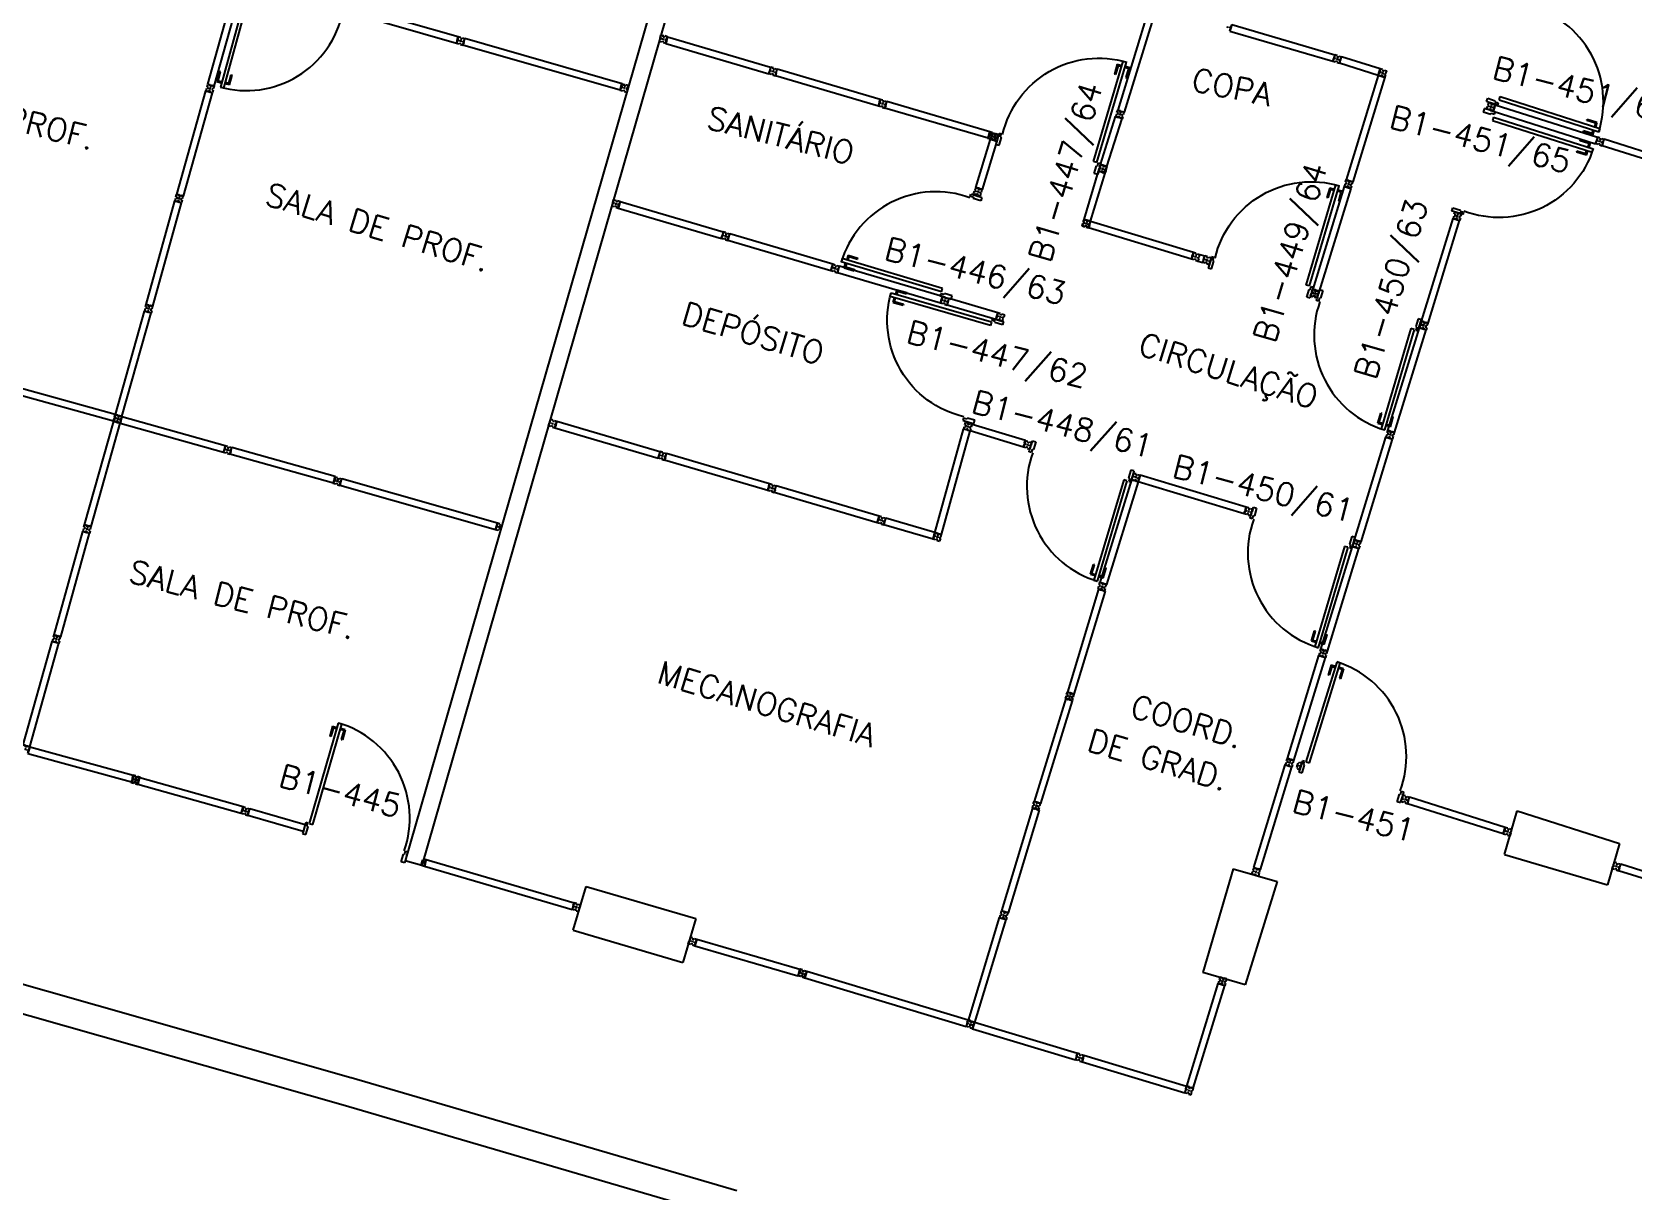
# Model space of a CAD drawing. Header units: millimetres. Extents: x 2958 to 3256, y 1036 to 1150.
# Drawn here: x 3224.28 to 3238.29, y 1107.25 to 1117.39 of the extents above; entities that cross this region are included whole.
import ezdxf

# ---------------------------------------------------------------- set-up
doc = ezdxf.new("R2010")
doc.units = ezdxf.units.MM
for name, color, linetype in [('BANC', 2, 'Continuous'), ('DIV', 2, 'Continuous'), ('TEXTO', 2, 'Continuous'), ('TEXTO-ENDEREÇO', 2, 'Continuous')]:
    doc.layers.add(name, color=color, linetype=linetype)
doc.styles.add('UNB-100', font='simplex.shx', dxfattribs={"height": 0.2})
doc.styles.add('UNB-100-1', font='simplex.shx', dxfattribs={"height": 0.2})

# ---------------------------------------------------------------- blocks, each defined once
blk = doc.blocks.new('PDV2D-SLC')
at = {"layer": 'DIV'}
for p, q in [((0.03, 0.05), (0.06, 0.05)), ((0.03, 0.035), (0.03, 0.05)), ((0.03, -0.035), (0.03, 0.035)), ((0.06, 0.05), (0.06, -0.02)), ((0.941, 0.05), (0.941, -0.02)), ((0.971, 0.05), (0.941, 0.05)), ((0.971, 0.035), (0.971, 0.05)), ((0.971, -0.035), (0.971, 0.035)), ((0.03, -0.05), (0.03, -0.035)), ((0.05, -0.05), (0.03, -0.05)), ((0.05, -0.02), (0.06, -0.02)), ((0.05, -0.02), (0.05, -0.05)), ((0.079, -0.05), (0.109, -0.05)), ((0.079, -0.05), (0.079, -0.965)), ((0.109, -0.05), (0.109, -0.965)), ((0.951, -0.02), (0.941, -0.02)), ((0.951, -0.02), (0.951, -0.05)), ((0.951, -0.05), (0.971, -0.05)), ((0.971, -0.05), (0.971, -0.035)), ((0.109, -0.965), (0.079, -0.965))]:
    blk.add_line(p, q, dxfattribs=at)
at = {"layer": 'DIV', "color": 1}
for p, q in [((0.036, -0.925), (0.036, -0.835)), ((0.046, -0.835), (0.036, -0.835)), ((0.046, -0.915), (0.046, -0.835)), ((0.141, -0.915), (0.141, -0.835)), ((0.141, -0.835), (0.151, -0.835)), ((0.151, -0.925), (0.151, -0.835)), ((0.036, -0.925), (0.076, -0.925)), ((0.046, -0.915), (0.076, -0.915)), ((0.141, -0.915), (0.111, -0.915)), ((0.151, -0.925), (0.111, -0.925))]:
    blk.add_line(p, q, dxfattribs=at)
blk.add_arc((0.076, -0.1), 0.865, 270, 3.3214, dxfattribs=at)
blk = doc.blocks.new('MTT-SLC')
for p, q in [((-0.008, 0.03), (-0.03, 0.03)), ((-0.03, 0.03), (-0.03, 0.006)), ((-0.0185, 0.006), (-0.03, 0.006)), ((-0.0185, -0.006), (-0.0185, 0.006)), ((-0.008, 0.03), (-0.008, 0.02)), ((-0.008, 0.02), (0.008, 0.02)), ((-0.0051, 0), (0.0051, 0)), ((0, -0.0051), (0, 0.0051)), ((0.008, 0.03), (0.03, 0.03)), ((0.008, 0.03), (0.008, 0.02)), ((0.0205, -0.006), (0.0205, 0.006)), ((0.0205, 0.006), (0.03, 0.006)), ((0.03, 0.006), (0.03, 0.03)), ((-0.03, -0.03), (-0.03, -0.006)), ((-0.0185, -0.006), (-0.03, -0.006)), ((-0.008, -0.03), (-0.03, -0.03)), ((-0.008, -0.02), (0.008, -0.02)), ((-0.008, -0.03), (-0.008, -0.02)), ((0.008, -0.03), (0.008, -0.02)), ((0.008, -0.03), (0.03, -0.03)), ((0.0205, -0.006), (0.03, -0.006)), ((0.03, -0.006), (0.03, -0.03))]:
    blk.add_line(p, q)
blk = doc.blocks.new('DIVMT-SLC')
for p, q in [((-0.03, 0.03), (-0.03, 0.006)), ((-0.008, 0.03), (-0.03, 0.03)), ((-0.0185, 0.006), (-0.03, 0.006)), ((-0.0185, -0.006), (-0.0185, 0.006)), ((-0.008, 0.03), (-0.008, 0.02)), ((-0.008, 0.02), (0.008, 0.02)), ((-0.0051, 0), (0.0051, 0)), ((0.0051, 0), (-0.0051, 0)), ((-0.0051, 0), (0.0051, 0)), ((0, -0.0051), (0, 0.0051)), ((0, 0.0051), (0, -0.0051)), ((0.008, 0.03), (0.008, 0.02)), ((0.008, 0.03), (0.03, 0.03)), ((0.0205, 0.006), (0.03, 0.006)), ((0.0205, -0.006), (0.0205, 0.006)), ((0.0205, 0.006), (0.0205, -0.006)), ((0.0205, 0.006), (0.03, 0.006)), ((0.97, 0.03), (0.03, 0.03)), ((0.03, 0.006), (0.03, 0.03)), ((0.03, -0.03), (0.03, 0.03)), ((0.03, -0.005), (0.03, 0.005)), ((0.97, -0.03), (0.97, 0.03)), ((0.97, 0.03), (0.97, 0.009)), ((0.97, 0.009), (0.97, 0.027)), ((0.9795, 0.006), (0.97, 0.006)), ((0.97, -0.005), (0.97, 0.005)), ((0.9795, 0.006), (0.9795, -0.006)), ((1.0051, 0), (0.9949, 0)), ((1, 0.0051), (1, -0.0051)), ((-0.0185, -0.006), (-0.03, -0.006)), ((-0.03, -0.03), (-0.03, -0.006)), ((-0.008, -0.03), (-0.03, -0.03)), ((-0.008, -0.03), (-0.008, -0.02)), ((-0.008, -0.02), (0.008, -0.02)), ((0.008, -0.03), (0.008, -0.02)), ((0.008, -0.03), (0.03, -0.03)), ((0.0205, -0.006), (0.03, -0.006)), ((0.0205, -0.006), (0.03, -0.006)), ((0.03, -0.006), (0.03, -0.03)), ((0.97, -0.03), (0.03, -0.03)), ((0.9795, -0.006), (0.97, -0.006)), ((0.97, -0.009), (0.97, -0.027))]:
    blk.add_line(p, q)
blk = doc.blocks.new('PDV2E-SLC')
at = {"layer": 'DIV', "color": 1}
for p, q in [((0.023, 0.925), (0.063, 0.925)), ((0.023, 0.925), (0.023, 0.835)), ((0.033, 0.915), (0.063, 0.915)), ((0.033, 0.915), (0.033, 0.835)), ((0.138, 0.925), (0.097, 0.925)), ((0.128, 0.915), (0.097, 0.915)), ((0.128, 0.915), (0.128, 0.835)), ((0.138, 0.925), (0.138, 0.835)), ((0.033, 0.835), (0.023, 0.835)), ((0.128, 0.835), (0.137, 0.835))]:
    blk.add_line(p, q, dxfattribs=at)
at = {"layer": 'DIV'}
for p, q in [((0.065, 0.05), (0.065, 0.965)), ((0.095, 0.965), (0.065, 0.965)), ((0.095, 0.05), (0.095, 0.965)), ((0.049, 0.05), (0.029, 0.05)), ((0.029, 0.05), (0.029, 0.035)), ((0.029, 0.035), (0.029, -0.035)), ((0.049, 0.02), (0.049, 0.05)), ((0.049, 0.02), (0.059, 0.02)), ((0.059, -0.05), (0.059, 0.02)), ((0.065, 0.05), (0.095, 0.05)), ((0.928, -0.05), (0.928, 0.02)), ((0.938, 0.02), (0.928, 0.02)), ((0.938, 0.05), (0.958, 0.05)), ((0.938, 0.02), (0.938, 0.05)), ((0.958, 0.05), (0.958, 0.035)), ((0.958, 0.035), (0.958, -0.035)), ((0.029, -0.035), (0.029, -0.05)), ((0.029, -0.05), (0.059, -0.05)), ((0.958, -0.05), (0.928, -0.05)), ((0.958, -0.035), (0.958, -0.05))]:
    blk.add_line(p, q, dxfattribs=at)
at = {"layer": 'DIV', "color": 1}
blk.add_arc((0.062, 0.1), 0.865, 356.6786, 90, dxfattribs=at)
blk = doc.blocks.new('DIV-SLC')
for p, q in [((-0.0051, 0), (0.0051, 0)), ((0, -0.0051), (0, 0.0051)), ((0.0205, 0.006), (0.03, 0.006)), ((0.0205, -0.006), (0.0205, 0.006)), ((0.03, 0.03), (0.97, 0.03)), ((0.03, 0.03), (0.03, -0.03)), ((0.03, 0.009), (0.03, 0.027)), ((0.03, 0.005), (0.03, -0.005)), ((0.97, 0.03), (0.97, -0.03)), ((0.9795, 0.006), (0.97, 0.006)), ((0.97, 0.005), (0.97, -0.005)), ((0.9795, -0.006), (0.9795, 0.006)), ((1.0051, 0), (0.9949, 0)), ((0.9949, 0), (1.0051, 0)), ((1, -0.0051), (1, 0.0051)), ((0.0205, -0.006), (0.03, -0.006)), ((0.03, -0.03), (0.03, -0.009)), ((0.03, -0.009), (0.03, -0.027)), ((0.03, -0.03), (0.97, -0.03)), ((0.9795, -0.006), (0.97, -0.006))]:
    blk.add_line(p, q)
blk = doc.blocks.new('MTINI-SLC')
for p, q in [((-0.03, 0.008), (-0.03, 0.03)), ((0.03, 0.03), (-0.03, 0.03)), ((-0.03, 0.008), (-0.02, 0.008)), ((-0.009, 0.03), (-0.027, 0.03)), ((-0.02, 0.008), (-0.02, 0)), ((-0.001, 0), (-0.02, 0)), ((-0.006, 0.02), (-0.006, 0.03)), ((-0.006, 0.023), (-0.006, 0.027)), ((-0.006, 0.02), (0.006, 0.02)), ((0.005, 0.03), (-0.005, 0.03)), ((0.005, 0), (-0.005, 0)), ((0.004, 0.02), (-0.004, 0.02)), ((0.02, 0), (-0.001, 0)), ((0, -0.005), (0, 0.005)), ((0.006, 0.02), (0.006, 0.03)), ((0.006, 0.023), (0.006, 0.027)), ((0.009, 0.03), (0.027, 0.03)), ((0.03, 0.008), (0.02, 0.008)), ((0.02, 0), (0.02, 0.008)), ((0.03, 0.008), (0.03, 0.03))]:
    blk.add_line(p, q)
blk = doc.blocks.new('MDIVMT-SLC')
for p, q in [((-0.03, 0.03), (-0.03, 0.006)), ((-0.008, 0.03), (-0.03, 0.03)), ((-0.0185, 0.006), (-0.03, 0.006)), ((-0.0185, -0.006), (-0.0185, 0.006)), ((-0.008, 0.03), (-0.008, 0.02)), ((-0.008, 0.02), (0.008, 0.02)), ((-0.0051, 0), (0.0051, 0)), ((-0.0051, 0), (0.0051, 0)), ((0, -0.0051), (0, 0.0051)), ((0, -0.0051), (0, 0.0051)), ((0.008, 0.03), (0.008, 0.02)), ((0.008, 0.03), (0.03, 0.03)), ((0.0205, 0.006), (0.03, 0.006)), ((0.0205, -0.006), (0.0205, 0.006)), ((0.0205, 0.006), (0.03, 0.006)), ((0.0205, -0.006), (0.0205, 0.006)), ((0.03, 0.03), (0.03, -0.03)), ((0.03, 0.03), (0.47, 0.03)), ((0.03, 0.006), (0.03, 0.03)), ((0.03, 0.009), (0.03, 0.027)), ((0.03, 0.005), (0.03, -0.005)), ((0.47, 0.03), (0.47, -0.03)), ((0.4795, 0.006), (0.47, 0.006)), ((0.47, 0.005), (0.47, -0.005)), ((0.4795, -0.006), (0.4795, 0.006)), ((0.4949, 0), (0.5051, 0)), ((0.5051, 0), (0.4949, 0)), ((0.5, -0.0051), (0.5, 0.0051)), ((-0.0185, -0.006), (-0.03, -0.006)), ((-0.03, -0.03), (-0.03, -0.006)), ((-0.008, -0.03), (-0.03, -0.03)), ((-0.008, -0.03), (-0.008, -0.02)), ((-0.008, -0.02), (0.008, -0.02)), ((0.008, -0.03), (0.008, -0.02)), ((0.008, -0.03), (0.03, -0.03)), ((0.0205, -0.006), (0.03, -0.006)), ((0.0205, -0.006), (0.03, -0.006)), ((0.03, -0.006), (0.03, -0.03)), ((0.03, -0.03), (0.03, -0.009)), ((0.03, -0.009), (0.03, -0.027)), ((0.03, -0.03), (0.47, -0.03)), ((0.4795, -0.006), (0.47, -0.006))]:
    blk.add_line(p, q)

msp = doc.modelspace()

# ---------------------------------------------------------------- linework, layer by layer
at = {"layer": 'BANC'}
for p, q in [((3227.069, 1108.244), (3223.684, 1109.205)), ((3227.001, 1108.004), (3223.616, 1108.965)), ((3230.447, 1107.254), (3227.071, 1108.243)), ((3230.377, 1107.014), (3227.001, 1108.004))]:
    msp.add_line(p, q, dxfattribs=at)
at = {"layer": 'DIV'}
for p, q in [((3231.156, 1122.663), (3227.545, 1110.142)), ((3231.3, 1122.622), (3227.689, 1110.101)), ((3228.009, 1117.349), (3228.002, 1117.326)), ((3228.013, 1117.323), (3228.002, 1117.326)), ((3228.03, 1117.343), (3228.009, 1117.349)), ((3228.01, 1117.311), (3228.013, 1117.323)), ((3228.03, 1117.343), (3228.027, 1117.334)), ((3228.027, 1117.334), (3228.043, 1117.329)), ((3228.031, 1117.317), (3228.028, 1117.307)), ((3228.028, 1117.307), (3228.031, 1117.317)), ((3228.045, 1117.339), (3228.043, 1117.329)), ((3228.045, 1117.339), (3228.067, 1117.333)), ((3228.05, 1117.275), (3228.067, 1117.333)), ((3228.06, 1117.31), (3228.067, 1117.333)), ((3229.442, 1116.939), (3228.067, 1117.333)), ((3227.993, 1117.292), (3227.999, 1117.315)), ((3228.014, 1117.286), (3227.993, 1117.292)), ((3228.01, 1117.311), (3227.999, 1117.315)), ((3228.014, 1117.286), (3228.016, 1117.295)), ((3228.016, 1117.295), (3228.032, 1117.291)), ((3228.025, 1117.314), (3228.035, 1117.311)), ((3228.035, 1117.311), (3228.025, 1117.314)), ((3228.025, 1117.314), (3228.035, 1117.311)), ((3228.029, 1117.281), (3228.032, 1117.291)), ((3228.029, 1117.281), (3228.05, 1117.275)), ((3228.051, 1117.312), (3228.048, 1117.301)), ((3228.048, 1117.301), (3228.051, 1117.312)), ((3228.048, 1117.301), (3228.057, 1117.298)), ((3228.048, 1117.301), (3228.057, 1117.298)), ((3228.057, 1117.298), (3228.05, 1117.275)), ((3229.426, 1116.881), (3228.05, 1117.275)), ((3228.051, 1117.312), (3228.06, 1117.31)), ((3228.051, 1117.312), (3228.06, 1117.31)), ((3228.057, 1117.299), (3228.06, 1117.309)), ((3235.681, 1117.192), (3235.674, 1117.169)), ((3235.702, 1117.186), (3235.681, 1117.192)), ((3235.702, 1117.186), (3235.699, 1117.176)), ((3235.699, 1117.176), (3235.715, 1117.172)), ((3235.717, 1117.181), (3235.715, 1117.172)), ((3235.717, 1117.181), (3235.738, 1117.175)), ((3235.722, 1117.118), (3235.738, 1117.175)), ((3235.732, 1117.152), (3235.738, 1117.175)), ((3236.078, 1117.069), (3235.738, 1117.175)), ((3235.664, 1117.134), (3235.671, 1117.158)), ((3235.685, 1117.128), (3235.664, 1117.134)), ((3235.682, 1117.154), (3235.671, 1117.158)), ((3235.685, 1117.166), (3235.674, 1117.169)), ((3235.682, 1117.154), (3235.685, 1117.166)), ((3235.685, 1117.128), (3235.688, 1117.138)), ((3235.688, 1117.138), (3235.703, 1117.133)), ((3235.696, 1117.156), (3235.706, 1117.154)), ((3235.706, 1117.154), (3235.696, 1117.156)), ((3235.696, 1117.156), (3235.706, 1117.154)), ((3235.703, 1117.16), (3235.7, 1117.15)), ((3235.7, 1117.15), (3235.703, 1117.16)), ((3235.701, 1117.124), (3235.703, 1117.133)), ((3235.701, 1117.124), (3235.722, 1117.118)), ((3235.723, 1117.155), (3235.719, 1117.143)), ((3235.719, 1117.143), (3235.723, 1117.155)), ((3235.719, 1117.143), (3235.728, 1117.141)), ((3235.719, 1117.143), (3235.728, 1117.141)), ((3235.728, 1117.141), (3235.722, 1117.118)), ((3236.061, 1117.012), (3235.722, 1117.118)), ((3235.723, 1117.155), (3235.732, 1117.152)), ((3235.723, 1117.155), (3235.732, 1117.152)), ((3235.729, 1117.142), (3235.732, 1117.151)), ((3236.061, 1117.012), (3236.078, 1117.069)), ((3236.068, 1117.036), (3236.071, 1117.045)), ((3236.077, 1117.032), (3236.068, 1117.035)), ((3236.08, 1117.044), (3236.071, 1117.046)), ((3236.078, 1117.069), (3236.072, 1117.049)), ((3236.072, 1117.049), (3236.077, 1117.067)), ((3236.08, 1117.044), (3236.077, 1117.032)), ((3236.1, 1117.037), (3236.097, 1117.027)), ((3236.1, 1117.037), (3236.097, 1117.027)), ((3229.426, 1116.881), (3229.442, 1116.939)), ((3229.431, 1116.901), (3229.426, 1116.884)), ((3229.432, 1116.905), (3229.435, 1116.915)), ((3229.441, 1116.901), (3229.432, 1116.904)), ((3229.445, 1116.913), (3229.435, 1116.916)), ((3229.442, 1116.939), (3229.436, 1116.918)), ((3229.436, 1116.918), (3229.441, 1116.936)), ((3229.445, 1116.913), (3229.441, 1116.901)), ((3229.468, 1116.9), (3229.458, 1116.903)), ((3229.464, 1116.907), (3229.461, 1116.897)), ((3236.061, 1117.012), (3235.781, 1116.099)), ((3236.118, 1116.995), (3235.838, 1116.081)), ((3236.061, 1117.012), (3236.118, 1116.995)), ((3236.067, 1117.032), (3236.062, 1117.015)), ((3236.081, 1117.006), (3236.064, 1117.011)), ((3236.087, 1117.014), (3236.084, 1117.005)), ((3236.085, 1117.005), (3236.094, 1117.002)), ((3236.098, 1117.011), (3236.087, 1117.014)), ((3236.103, 1117.031), (3236.093, 1117.034)), ((3236.103, 1117.031), (3236.093, 1117.034)), ((3236.098, 1117.011), (3236.095, 1117.002)), ((3236.118, 1116.995), (3236.098, 1117.001)), ((3236.098, 1117.001), (3236.115, 1116.996)), ((3232.645, 1116.46), (3232.652, 1116.483)), ((3232.663, 1116.48), (3232.652, 1116.483)), ((3232.662, 1116.518), (3232.655, 1116.495)), ((3232.666, 1116.492), (3232.655, 1116.495)), ((3232.683, 1116.512), (3232.662, 1116.518)), ((3232.663, 1116.48), (3232.666, 1116.492)), ((3232.677, 1116.482), (3232.687, 1116.479)), ((3232.687, 1116.479), (3232.677, 1116.482)), ((3232.677, 1116.482), (3232.687, 1116.479)), ((3232.683, 1116.512), (3232.68, 1116.502)), ((3232.68, 1116.502), (3232.695, 1116.498)), ((3232.683, 1116.486), (3232.681, 1116.476)), ((3232.681, 1116.476), (3232.683, 1116.486)), ((3232.698, 1116.507), (3232.695, 1116.498)), ((3232.698, 1116.507), (3232.719, 1116.501)), ((3232.703, 1116.481), (3232.7, 1116.469)), ((3232.7, 1116.469), (3232.703, 1116.481)), ((3232.702, 1116.443), (3232.719, 1116.501)), ((3232.703, 1116.481), (3232.712, 1116.478)), ((3232.703, 1116.481), (3232.712, 1116.478)), ((3232.709, 1116.467), (3232.712, 1116.477)), ((3232.712, 1116.478), (3232.719, 1116.501)), ((3232.666, 1116.454), (3232.645, 1116.46)), ((3232.666, 1116.454), (3232.669, 1116.464)), ((3232.669, 1116.464), (3232.684, 1116.459)), ((3232.681, 1116.45), (3232.684, 1116.459)), ((3232.681, 1116.45), (3232.702, 1116.443)), ((3232.7, 1116.469), (3232.709, 1116.466)), ((3232.7, 1116.469), (3232.709, 1116.466)), ((3232.709, 1116.466), (3232.702, 1116.443)), ((3233.644, 1116.195), (3233.654, 1116.192)), ((3233.648, 1116.189), (3233.651, 1116.199)), ((3233.686, 1116.214), (3233.669, 1116.157)), ((3233.68, 1116.194), (3233.685, 1116.211)), ((3233.667, 1116.182), (3233.67, 1116.194)), ((3233.667, 1116.182), (3233.676, 1116.18)), ((3233.669, 1116.157), (3233.675, 1116.177)), ((3233.67, 1116.194), (3233.68, 1116.191)), ((3233.675, 1116.177), (3233.67, 1116.16)), ((3233.679, 1116.19), (3233.676, 1116.181)), ((3235.77, 1116.062), (3235.763, 1116.041)), ((3235.77, 1116.062), (3235.779, 1116.059)), ((3235.775, 1116.078), (3235.781, 1116.099)), ((3235.775, 1116.078), (3235.784, 1116.075)), ((3235.779, 1116.059), (3235.784, 1116.075)), ((3235.781, 1116.099), (3235.838, 1116.081)), ((3235.804, 1116.092), (3235.781, 1116.099)), ((3235.806, 1116.06), (3235.796, 1116.063)), ((3235.796, 1116.063), (3235.806, 1116.06)), ((3235.799, 1116.056), (3235.802, 1116.066)), ((3235.802, 1116.066), (3235.799, 1116.056)), ((3235.799, 1116.056), (3235.802, 1116.066)), ((3235.801, 1116.082), (3235.804, 1116.092)), ((3235.801, 1116.082), (3235.804, 1116.092)), ((3235.813, 1116.079), (3235.801, 1116.082)), ((3235.801, 1116.082), (3235.813, 1116.079)), ((3235.805, 1116.091), (3235.815, 1116.088)), ((3235.813, 1116.079), (3235.815, 1116.088)), ((3235.813, 1116.079), (3235.815, 1116.088)), ((3235.815, 1116.088), (3235.838, 1116.081)), ((3235.818, 1116.048), (3235.822, 1116.063)), ((3235.832, 1116.06), (3235.822, 1116.063)), ((3235.832, 1116.06), (3235.838, 1116.081)), ((3235.763, 1116.041), (3235.786, 1116.034)), ((3235.79, 1116.045), (3235.786, 1116.034)), ((3235.79, 1116.045), (3235.801, 1116.042)), ((3235.801, 1116.042), (3235.798, 1116.031)), ((3235.821, 1116.024), (3235.798, 1116.031)), ((3235.827, 1116.045), (3235.818, 1116.048)), ((3235.827, 1116.045), (3235.821, 1116.024)), ((3234.483, 1115.388), (3234.525, 1115.375)), ((3234.5, 1115.445), (3234.542, 1115.432)), ((3234.525, 1115.375), (3234.542, 1115.432)), ((3234.532, 1115.398), (3234.525, 1115.375)), ((3234.546, 1115.369), (3234.525, 1115.375)), ((3234.532, 1115.399), (3234.535, 1115.408)), ((3234.541, 1115.395), (3234.532, 1115.398)), ((3234.541, 1115.395), (3234.532, 1115.398)), ((3234.535, 1115.409), (3234.542, 1115.432)), ((3234.545, 1115.407), (3234.535, 1115.409)), ((3234.545, 1115.407), (3234.535, 1115.409)), ((3234.545, 1115.407), (3234.541, 1115.395)), ((3234.541, 1115.395), (3234.545, 1115.407)), ((3234.563, 1115.426), (3234.542, 1115.432)), ((3234.546, 1115.369), (3234.549, 1115.378)), ((3234.564, 1115.374), (3234.549, 1115.378)), ((3234.567, 1115.394), (3234.558, 1115.396)), ((3234.558, 1115.396), (3234.567, 1115.394)), ((3234.567, 1115.394), (3234.558, 1115.396)), ((3234.563, 1115.426), (3234.561, 1115.416)), ((3234.576, 1115.412), (3234.561, 1115.416)), ((3234.564, 1115.4), (3234.561, 1115.39)), ((3234.561, 1115.39), (3234.564, 1115.4)), ((3234.561, 1115.364), (3234.564, 1115.374)), ((3234.561, 1115.364), (3234.582, 1115.358)), ((3234.579, 1115.421), (3234.576, 1115.412)), ((3234.578, 1115.384), (3234.582, 1115.395)), ((3234.578, 1115.384), (3234.589, 1115.381)), ((3234.579, 1115.421), (3234.6, 1115.415)), ((3234.582, 1115.395), (3234.593, 1115.392)), ((3234.582, 1115.358), (3234.589, 1115.381)), ((3234.6, 1115.415), (3234.593, 1115.392)), ((3232.246, 1115.077), (3232.239, 1115.054)), ((3232.267, 1115.071), (3232.246, 1115.077)), ((3235.486, 1115.14), (3235.469, 1115.082)), ((3235.469, 1115.082), (3235.475, 1115.102)), ((3235.475, 1115.102), (3235.47, 1115.085)), ((3235.479, 1115.116), (3235.476, 1115.106)), ((3235.485, 1115.102), (3235.476, 1115.105)), ((3235.48, 1115.12), (3235.486, 1115.137)), ((3235.489, 1115.114), (3235.48, 1115.117)), ((3235.485, 1115.102), (3235.489, 1115.114)), ((3235.511, 1115.101), (3235.502, 1115.104)), ((3235.505, 1115.097), (3235.508, 1115.107)), ((3232.229, 1115.019), (3232.236, 1115.042)), ((3232.25, 1115.013), (3232.229, 1115.019)), ((3232.247, 1115.039), (3232.236, 1115.042)), ((3232.25, 1115.051), (3232.239, 1115.054)), ((3232.247, 1115.039), (3232.25, 1115.051)), ((3232.25, 1115.013), (3232.253, 1115.023)), ((3232.253, 1115.023), (3232.268, 1115.018)), ((3232.261, 1115.041), (3232.271, 1115.038)), ((3232.271, 1115.038), (3232.261, 1115.041)), ((3232.261, 1115.041), (3232.271, 1115.038)), ((3232.267, 1115.071), (3232.264, 1115.061)), ((3232.264, 1115.061), (3232.28, 1115.056)), ((3232.268, 1115.044), (3232.265, 1115.035)), ((3232.265, 1115.035), (3232.268, 1115.044)), ((3232.266, 1115.009), (3232.268, 1115.018)), ((3232.266, 1115.009), (3232.287, 1115.002)), ((3232.282, 1115.066), (3232.28, 1115.056)), ((3232.282, 1115.066), (3232.304, 1115.06)), ((3232.288, 1115.04), (3232.284, 1115.028)), ((3232.284, 1115.028), (3232.288, 1115.04)), ((3232.284, 1115.028), (3232.293, 1115.025)), ((3232.284, 1115.028), (3232.293, 1115.025)), ((3232.287, 1115.002), (3232.304, 1115.06)), ((3232.293, 1115.025), (3232.287, 1115.002)), ((3232.714, 1114.877), (3232.287, 1115.002)), ((3232.288, 1115.04), (3232.297, 1115.037)), ((3232.288, 1115.04), (3232.297, 1115.037)), ((3232.294, 1115.026), (3232.297, 1115.036)), ((3232.297, 1115.037), (3232.304, 1115.06)), ((3232.731, 1114.935), (3232.304, 1115.06)), ((3232.714, 1114.877), (3232.731, 1114.935)), ((3232.731, 1114.935), (3232.725, 1114.915)), ((3232.72, 1114.898), (3232.715, 1114.88)), ((3232.73, 1114.898), (3232.721, 1114.9)), ((3232.722, 1114.901), (3232.724, 1114.911)), ((3232.725, 1114.915), (3232.731, 1114.932)), ((3232.734, 1114.909), (3232.725, 1114.912)), ((3232.734, 1114.909), (3232.73, 1114.898)), ((3232.757, 1114.896), (3232.747, 1114.899)), ((3232.753, 1114.903), (3232.75, 1114.893)), ((3232.972, 1113.817), (3232.506, 1113.959)), ((3232.955, 1113.759), (3232.49, 1113.902)), ((3232.972, 1113.817), (3232.955, 1113.759)), ((3232.966, 1113.797), (3232.971, 1113.814)), ((3232.961, 1113.78), (3232.955, 1113.762)), ((3232.955, 1113.759), (3232.961, 1113.78)), ((3232.971, 1113.78), (3232.961, 1113.782)), ((3232.965, 1113.793), (3232.962, 1113.783)), ((3232.974, 1113.791), (3232.965, 1113.794)), ((3232.971, 1113.78), (3232.974, 1113.791)), ((3232.997, 1113.778), (3232.987, 1113.781)), ((3232.99, 1113.775), (3232.993, 1113.784)), ((3233.919, 1113.532), (3233.912, 1113.509)), ((3233.94, 1113.526), (3233.919, 1113.532)), ((3226.915, 1113.441), (3226.921, 1113.464)), ((3226.936, 1113.435), (3226.915, 1113.441)), ((3226.932, 1113.461), (3226.921, 1113.464)), ((3226.931, 1113.498), (3226.925, 1113.475)), ((3226.936, 1113.472), (3226.925, 1113.475)), ((3226.952, 1113.492), (3226.931, 1113.498)), ((3226.932, 1113.461), (3226.936, 1113.472)), ((3226.936, 1113.435), (3226.939, 1113.444)), ((3226.939, 1113.444), (3226.954, 1113.44)), ((3226.947, 1113.463), (3226.957, 1113.46)), ((3226.957, 1113.46), (3226.947, 1113.463)), ((3226.947, 1113.463), (3226.957, 1113.46)), ((3226.952, 1113.492), (3226.95, 1113.483)), ((3226.95, 1113.483), (3226.965, 1113.478)), ((3226.953, 1113.466), (3226.95, 1113.456)), ((3226.95, 1113.456), (3226.953, 1113.466)), ((3226.951, 1113.43), (3226.954, 1113.44)), ((3226.951, 1113.43), (3226.973, 1113.424)), ((3226.968, 1113.488), (3226.965, 1113.478)), ((3226.968, 1113.488), (3226.989, 1113.482)), ((3226.973, 1113.462), (3226.97, 1113.45)), ((3226.97, 1113.45), (3226.973, 1113.462)), ((3226.97, 1113.45), (3226.979, 1113.447)), ((3226.97, 1113.45), (3226.979, 1113.447)), ((3226.973, 1113.424), (3226.989, 1113.482)), ((3226.973, 1113.462), (3226.982, 1113.459)), ((3226.973, 1113.462), (3226.982, 1113.459)), ((3226.979, 1113.447), (3226.973, 1113.424)), ((3228.336, 1113.037), (3226.973, 1113.424)), ((3226.979, 1113.448), (3226.982, 1113.458)), ((3226.982, 1113.459), (3226.989, 1113.482)), ((3228.353, 1113.095), (3226.989, 1113.482)), ((3233.902, 1113.475), (3233.909, 1113.498)), ((3233.923, 1113.468), (3233.902, 1113.475)), ((3233.92, 1113.494), (3233.909, 1113.498)), ((3233.923, 1113.506), (3233.912, 1113.509)), ((3233.923, 1113.506), (3233.92, 1113.494)), ((3233.923, 1113.468), (3233.926, 1113.478)), ((3233.926, 1113.478), (3233.941, 1113.473)), ((3233.934, 1113.496), (3233.944, 1113.493)), ((3233.944, 1113.493), (3233.934, 1113.496)), ((3233.934, 1113.496), (3233.944, 1113.493)), ((3233.94, 1113.526), (3233.937, 1113.516)), ((3233.937, 1113.516), (3233.952, 1113.512)), ((3233.938, 1113.49), (3233.94, 1113.5)), ((3233.94, 1113.5), (3233.938, 1113.49)), ((3233.938, 1113.464), (3233.941, 1113.473)), ((3233.938, 1113.464), (3233.959, 1113.457)), ((3233.955, 1113.521), (3233.952, 1113.512)), ((3233.955, 1113.521), (3233.976, 1113.515)), ((3233.957, 1113.483), (3233.96, 1113.495)), ((3233.96, 1113.495), (3233.957, 1113.483)), ((3233.957, 1113.483), (3233.966, 1113.48)), ((3233.957, 1113.483), (3233.966, 1113.48)), ((3233.976, 1113.515), (3233.959, 1113.457)), ((3233.966, 1113.48), (3233.959, 1113.457)), ((3234.888, 1113.177), (3233.959, 1113.457)), ((3233.96, 1113.495), (3233.969, 1113.492)), ((3233.96, 1113.495), (3233.969, 1113.492)), ((3233.969, 1113.491), (3233.966, 1113.481)), ((3233.969, 1113.492), (3233.976, 1113.515)), ((3234.906, 1113.234), (3233.976, 1113.515)), ((3231.676, 1113.098), (3231.683, 1113.121)), ((3231.694, 1113.118), (3231.683, 1113.121)), ((3231.693, 1113.156), (3231.686, 1113.133)), ((3231.697, 1113.129), (3231.686, 1113.133)), ((3231.714, 1113.149), (3231.693, 1113.156)), ((3231.694, 1113.118), (3231.697, 1113.129)), ((3231.708, 1113.12), (3231.718, 1113.117)), ((3231.718, 1113.117), (3231.708, 1113.12)), ((3231.708, 1113.12), (3231.718, 1113.117)), ((3231.714, 1113.149), (3231.711, 1113.14)), ((3231.711, 1113.14), (3231.726, 1113.135)), ((3231.715, 1113.123), (3231.712, 1113.113)), ((3231.712, 1113.113), (3231.715, 1113.123)), ((3231.729, 1113.145), (3231.726, 1113.135)), ((3231.729, 1113.145), (3231.75, 1113.139)), ((3231.734, 1113.118), (3231.731, 1113.107)), ((3231.731, 1113.107), (3231.734, 1113.118)), ((3231.733, 1113.081), (3231.75, 1113.139)), ((3231.734, 1113.118), (3231.744, 1113.116)), ((3231.734, 1113.118), (3231.744, 1113.116)), ((3231.74, 1113.105), (3231.743, 1113.115)), ((3231.744, 1113.116), (3231.75, 1113.139)), ((3232.181, 1113.012), (3231.75, 1113.139)), ((3234.906, 1113.234), (3234.888, 1113.177)), ((3234.888, 1113.177), (3234.894, 1113.197)), ((3234.894, 1113.197), (3234.889, 1113.18)), ((3234.904, 1113.197), (3234.895, 1113.2)), ((3234.898, 1113.21), (3234.896, 1113.201)), ((3234.908, 1113.208), (3234.899, 1113.211)), ((3234.9, 1113.214), (3234.905, 1113.231)), ((3234.904, 1113.197), (3234.908, 1113.208)), ((3234.931, 1113.195), (3234.921, 1113.198)), ((3234.924, 1113.192), (3234.927, 1113.202)), ((3228.336, 1113.037), (3228.353, 1113.095)), ((3228.342, 1113.057), (3228.337, 1113.04)), ((3228.343, 1113.061), (3228.346, 1113.071)), ((3228.352, 1113.057), (3228.343, 1113.06)), ((3228.355, 1113.069), (3228.346, 1113.072)), ((3228.353, 1113.095), (3228.347, 1113.075)), ((3228.347, 1113.075), (3228.352, 1113.092)), ((3228.355, 1113.069), (3228.352, 1113.057)), ((3228.378, 1113.056), (3228.368, 1113.059)), ((3228.375, 1113.063), (3228.372, 1113.053)), ((3231.697, 1113.092), (3231.676, 1113.098)), ((3231.697, 1113.092), (3231.7, 1113.101)), ((3231.7, 1113.101), (3231.715, 1113.097)), ((3231.712, 1113.087), (3231.715, 1113.097)), ((3231.712, 1113.087), (3231.733, 1113.081)), ((3231.731, 1113.107), (3231.74, 1113.104)), ((3231.731, 1113.107), (3231.74, 1113.104)), ((3231.74, 1113.104), (3231.733, 1113.081)), ((3232.164, 1112.955), (3231.733, 1113.081)), ((3232.164, 1112.955), (3232.181, 1113.012)), ((3232.17, 1112.975), (3232.165, 1112.958)), ((3232.171, 1112.979), (3232.174, 1112.988)), ((3232.18, 1112.975), (3232.171, 1112.978)), ((3232.184, 1112.986), (3232.174, 1112.989)), ((3232.181, 1113.012), (3232.175, 1112.992)), ((3232.175, 1112.992), (3232.18, 1113.009)), ((3232.184, 1112.986), (3232.18, 1112.975)), ((3232.206, 1112.974), (3232.197, 1112.976)), ((3232.203, 1112.98), (3232.2, 1112.97)), ((3235.349, 1110.979), (3235.359, 1110.976)), ((3235.353, 1110.973), (3235.356, 1110.982)), ((3235.372, 1110.965), (3235.375, 1110.977)), ((3235.372, 1110.965), (3235.381, 1110.963)), ((3235.392, 1110.997), (3235.374, 1110.94)), ((3235.374, 1110.94), (3235.38, 1110.96)), ((3235.375, 1110.977), (3235.385, 1110.974)), ((3235.38, 1110.96), (3235.375, 1110.943)), ((3235.384, 1110.973), (3235.381, 1110.964)), ((3235.385, 1110.977), (3235.391, 1110.994)), ((3226.127, 1110.613), (3226.12, 1110.59)), ((3226.131, 1110.586), (3226.12, 1110.59)), ((3226.148, 1110.606), (3226.127, 1110.613)), ((3226.148, 1110.606), (3226.145, 1110.597)), ((3226.145, 1110.597), (3226.16, 1110.592)), ((3226.163, 1110.602), (3226.16, 1110.592)), ((3226.163, 1110.602), (3226.184, 1110.596)), ((3226.167, 1110.538), (3226.184, 1110.596)), ((3226.177, 1110.573), (3226.184, 1110.596)), ((3226.669, 1110.457), (3226.184, 1110.596)), ((3236.259, 1110.659), (3236.267, 1110.682)), ((3236.28, 1110.652), (3236.259, 1110.659)), ((3236.278, 1110.678), (3236.267, 1110.682)), ((3236.276, 1110.679), (3236.267, 1110.682)), ((3236.277, 1110.716), (3236.27, 1110.693)), ((3236.281, 1110.69), (3236.27, 1110.693)), ((3236.279, 1110.69), (3236.27, 1110.693)), ((3236.276, 1110.679), (3236.279, 1110.69)), ((3236.298, 1110.709), (3236.277, 1110.716)), ((3236.278, 1110.678), (3236.281, 1110.69)), ((3236.28, 1110.652), (3236.283, 1110.662)), ((3236.283, 1110.662), (3236.299, 1110.657)), ((3236.292, 1110.68), (3236.302, 1110.677)), ((3236.302, 1110.677), (3236.292, 1110.68)), ((3236.292, 1110.68), (3236.302, 1110.677)), ((3236.292, 1110.68), (3236.302, 1110.677)), ((3236.302, 1110.677), (3236.292, 1110.68)), ((3236.298, 1110.709), (3236.295, 1110.7)), ((3236.295, 1110.7), (3236.311, 1110.695)), ((3236.299, 1110.683), (3236.295, 1110.673)), ((3236.295, 1110.673), (3236.299, 1110.683)), ((3236.295, 1110.673), (3236.299, 1110.683)), ((3236.296, 1110.647), (3236.299, 1110.657)), ((3236.296, 1110.647), (3236.317, 1110.641)), ((3236.314, 1110.705), (3236.311, 1110.695)), ((3236.314, 1110.705), (3236.335, 1110.698)), ((3236.318, 1110.678), (3236.315, 1110.666)), ((3236.315, 1110.666), (3236.318, 1110.678)), ((3236.315, 1110.666), (3236.324, 1110.664)), ((3236.315, 1110.666), (3236.324, 1110.664)), ((3236.317, 1110.641), (3236.335, 1110.698)), ((3236.324, 1110.664), (3236.317, 1110.641)), ((3237.155, 1110.377), (3236.317, 1110.641)), ((3236.318, 1110.678), (3236.327, 1110.675)), ((3236.318, 1110.678), (3236.327, 1110.675)), ((3236.324, 1110.665), (3236.327, 1110.674)), ((3236.327, 1110.675), (3236.335, 1110.698)), ((3237.173, 1110.434), (3236.335, 1110.698)), ((3226.11, 1110.555), (3226.116, 1110.578)), ((3226.131, 1110.549), (3226.11, 1110.555)), ((3226.128, 1110.575), (3226.116, 1110.578)), ((3226.128, 1110.575), (3226.131, 1110.586)), ((3226.131, 1110.549), (3226.134, 1110.558)), ((3226.134, 1110.558), (3226.149, 1110.554)), ((3226.142, 1110.577), (3226.152, 1110.574)), ((3226.152, 1110.574), (3226.142, 1110.577)), ((3226.142, 1110.577), (3226.152, 1110.574)), ((3226.148, 1110.58), (3226.146, 1110.571)), ((3226.146, 1110.571), (3226.148, 1110.58)), ((3226.146, 1110.544), (3226.149, 1110.554)), ((3226.146, 1110.544), (3226.167, 1110.538)), ((3226.168, 1110.575), (3226.165, 1110.564)), ((3226.165, 1110.564), (3226.168, 1110.575)), ((3226.165, 1110.564), (3226.174, 1110.561)), ((3226.165, 1110.564), (3226.174, 1110.561)), ((3226.174, 1110.561), (3226.167, 1110.538)), ((3226.652, 1110.399), (3226.167, 1110.538)), ((3226.168, 1110.575), (3226.177, 1110.573)), ((3226.168, 1110.575), (3226.177, 1110.573)), ((3226.174, 1110.562), (3226.177, 1110.572)), ((3237.165, 1110.195), (3237.277, 1110.579)), ((3237.277, 1110.579), (3238.173, 1110.293)), ((3237.155, 1110.377), (3237.173, 1110.434)), ((3237.161, 1110.397), (3237.156, 1110.379)), ((3237.171, 1110.397), (3237.162, 1110.4)), ((3237.163, 1110.4), (3237.166, 1110.41)), ((3237.175, 1110.408), (3237.166, 1110.411)), ((3237.173, 1110.434), (3237.167, 1110.414)), ((3237.167, 1110.414), (3237.172, 1110.431)), ((3237.175, 1110.408), (3237.171, 1110.397)), ((3237.198, 1110.395), (3237.188, 1110.398)), ((3237.194, 1110.401), (3237.191, 1110.391)), ((3237.165, 1110.195), (3238.067, 1109.931)), ((3238.173, 1110.293), (3238.067, 1109.931)), ((3227.689, 1110.101), (3227.545, 1110.142)), ((3227.687, 1110.133), (3227.697, 1110.13)), ((3227.691, 1110.127), (3227.693, 1110.137)), ((3227.71, 1110.12), (3227.713, 1110.132)), ((3227.71, 1110.12), (3227.719, 1110.118)), ((3227.729, 1110.152), (3227.712, 1110.095)), ((3227.712, 1110.095), (3227.718, 1110.115)), ((3227.712, 1110.095), (3229.005, 1109.716)), ((3227.713, 1110.132), (3227.722, 1110.129)), ((3227.718, 1110.115), (3227.713, 1110.098)), ((3227.722, 1110.128), (3227.719, 1110.119)), ((3227.723, 1110.132), (3227.728, 1110.149)), ((3227.729, 1110.152), (3229.022, 1109.773)), ((3234.791, 1110.072), (3234.525, 1109.165)), ((3234.791, 1110.072), (3235.175, 1109.959)), ((3229.015, 1109.534), (3229.127, 1109.917)), ((3229.127, 1109.917), (3230.087, 1109.636)), ((3235.175, 1109.959), (3234.897, 1109.056)), ((3229.022, 1109.773), (3229.005, 1109.716)), ((3229.015, 1109.749), (3229.012, 1109.74)), ((3229.015, 1109.75), (3229.022, 1109.773)), ((3229.025, 1109.747), (3229.015, 1109.75)), ((3229.025, 1109.747), (3229.015, 1109.75)), ((3229.043, 1109.767), (3229.022, 1109.773)), ((3229.043, 1109.767), (3229.041, 1109.757)), ((3229.056, 1109.753), (3229.041, 1109.757)), ((3229.059, 1109.763), (3229.056, 1109.753)), ((3229.059, 1109.763), (3229.08, 1109.756)), ((3229.08, 1109.756), (3229.073, 1109.733)), ((3229.012, 1109.739), (3229.005, 1109.716)), ((3229.026, 1109.709), (3229.005, 1109.716)), ((3229.021, 1109.736), (3229.012, 1109.739)), ((3229.021, 1109.736), (3229.012, 1109.739)), ((3229.021, 1109.736), (3229.025, 1109.747)), ((3229.025, 1109.747), (3229.021, 1109.736)), ((3229.026, 1109.709), (3229.029, 1109.719)), ((3229.045, 1109.715), (3229.029, 1109.719)), ((3229.047, 1109.735), (3229.038, 1109.737)), ((3229.038, 1109.737), (3229.047, 1109.735)), ((3229.047, 1109.735), (3229.038, 1109.737)), ((3229.041, 1109.731), (3229.044, 1109.741)), ((3229.044, 1109.741), (3229.041, 1109.731)), ((3229.042, 1109.705), (3229.045, 1109.715)), ((3229.042, 1109.705), (3229.063, 1109.699)), ((3229.062, 1109.737), (3229.059, 1109.725)), ((3229.059, 1109.725), (3229.07, 1109.722)), ((3229.062, 1109.737), (3229.073, 1109.733)), ((3229.063, 1109.699), (3229.07, 1109.722)), ((3230.087, 1109.636), (3229.974, 1109.252)), ((3229.015, 1109.534), (3229.974, 1109.252)), ((3231.017, 1109.157), (3231.027, 1109.154)), ((3231.021, 1109.151), (3231.024, 1109.16)), ((3231.04, 1109.144), (3231.044, 1109.155)), ((3231.04, 1109.144), (3231.049, 1109.141)), ((3231.06, 1109.176), (3231.042, 1109.118)), ((3231.042, 1109.118), (3231.048, 1109.138)), ((3231.042, 1109.118), (3232.454, 1108.691)), ((3231.048, 1109.138), (3231.043, 1109.121)), ((3231.044, 1109.155), (3231.053, 1109.153)), ((3231.052, 1109.152), (3231.049, 1109.142)), ((3231.054, 1109.155), (3231.059, 1109.173)), ((3231.06, 1109.176), (3232.471, 1108.749)), ((3234.897, 1109.056), (3234.525, 1109.165)), ((3232.471, 1108.749), (3232.454, 1108.691)), ((3232.461, 1108.714), (3232.454, 1108.691)), ((3232.475, 1108.685), (3232.454, 1108.691)), ((3232.464, 1108.725), (3232.461, 1108.715)), ((3232.47, 1108.711), (3232.461, 1108.714)), ((3232.47, 1108.711), (3232.461, 1108.714)), ((3232.464, 1108.726), (3232.471, 1108.749)), ((3232.473, 1108.723), (3232.464, 1108.726)), ((3232.473, 1108.723), (3232.464, 1108.726)), ((3232.473, 1108.723), (3232.47, 1108.711)), ((3232.47, 1108.711), (3232.473, 1108.723)), ((3232.492, 1108.742), (3232.471, 1108.749)), ((3232.475, 1108.685), (3232.478, 1108.694)), ((3232.493, 1108.69), (3232.478, 1108.694)), ((3232.496, 1108.71), (3232.486, 1108.713)), ((3232.486, 1108.713), (3232.496, 1108.71)), ((3232.496, 1108.71), (3232.486, 1108.713)), ((3232.492, 1108.742), (3232.489, 1108.733)), ((3232.504, 1108.728), (3232.489, 1108.733)), ((3232.492, 1108.716), (3232.489, 1108.706)), ((3232.489, 1108.706), (3232.492, 1108.716)), ((3232.49, 1108.68), (3232.493, 1108.69)), ((3232.49, 1108.68), (3232.511, 1108.674)), ((3232.507, 1108.738), (3232.504, 1108.728)), ((3232.507, 1108.738), (3232.528, 1108.731)), ((3232.51, 1108.712), (3232.507, 1108.7)), ((3232.507, 1108.7), (3232.518, 1108.697)), ((3232.51, 1108.712), (3232.521, 1108.708)), ((3232.511, 1108.674), (3232.518, 1108.697)), ((3232.528, 1108.731), (3232.521, 1108.708)), ((3233.443, 1108.421), (3233.453, 1108.419)), ((3233.446, 1108.415), (3233.449, 1108.425)), ((3233.466, 1108.408), (3233.469, 1108.42)), ((3233.466, 1108.408), (3233.475, 1108.406)), ((3233.485, 1108.44), (3233.468, 1108.383)), ((3233.468, 1108.383), (3233.474, 1108.403)), ((3233.468, 1108.383), (3234.367, 1108.112)), ((3233.469, 1108.42), (3233.478, 1108.417)), ((3233.474, 1108.403), (3233.469, 1108.386)), ((3233.478, 1108.416), (3233.475, 1108.407)), ((3233.479, 1108.42), (3233.484, 1108.437)), ((3233.485, 1108.44), (3234.384, 1108.17)), ((3234.384, 1108.17), (3234.367, 1108.112)), ((3234.377, 1108.147), (3234.384, 1108.17))]:
    msp.add_line(p, q, dxfattribs=at)

# ---------------------------------------------------------------- block references
for name, p, rotation in [('DIVMT-SLC', (3226.106, 1117.86), 254.3879788716892), ('PDV2D-SLC', (3226.106, 1117.86), 344.6380529829123), ('DIVMT-SLC', (3227.068, 1117.586), 344.1109700636277), ('PDV2D-SLC', (3237.048, 1116.739), 72.17580997284718), ('DIV-SLC', (3234.742, 1117.436), 343.7197738890931), ('MTT-SLC', (3229.804, 1117.329), 255.040520507288), ('DIV-SLC', (3229.804, 1117.329), 343.562018803639), ('DIVMT-SLC', (3230.764, 1117.046), 343.5702747803053), ('MTT-SLC', (3236.098, 1117.032), 343.1731014155508), ('DIVMT-SLC', (3225.837, 1116.897), 254.3232992112163), ('MTT-SLC', (3229.463, 1116.902), 255.040520507288), ('DIVMT-SLC', (3231.723, 1116.763), 343.6577353482335), ('MTT-SLC', (3237.047, 1116.736), 342.4196171245212), ('MTT-SLC', (3237.047, 1116.738), 343.6639054518109), ('DIV-SLC', (3237.047, 1116.736), 342.4196171245212), ('MDIVMT-SLC', (3232.701, 1116.473), 253.3110789903726), ('DIVMT-SLC', (3238, 1116.434), 342.4096404312302), ('PDV2E-SLC', (3232.267, 1115.041), 73.27906797265334), ('MTT-SLC', (3233.649, 1116.194), 343.1731014155508), ('DIVMT-SLC', (3225.565, 1115.935), 254.540520507288), ('MTT-SLC', (3229.389, 1115.888), 255.040520507288), ('DIV-SLC', (3229.389, 1115.888), 343.6524168169828), ('MTT-SLC', (3232.557, 1115.994), 341.7576797795577), ('DIVMT-SLC', (3236.753, 1115.78), 252.9277014136503), ('DIVMT-SLC', (3230.348, 1115.605), 343.5928898469786), ('DIVMT-SLC', (3233.506, 1115.715), 343.1731014155467), ('DIVMT-SLC', (3231.307, 1115.322), 343.5700849541421), ('MTT-SLC', (3234.463, 1115.425), 343.1731014155508), ('PDV2E-SLC', (3236.452, 1114.818), 163.4756655837456), ('MTT-SLC', (3235.506, 1115.102), 163.1888596204563), ('DIVMT-SLC', (3225.299, 1114.971), 254.3011694566594), ('MTT-SLC', (3232.752, 1114.898), 163.5096753717535), ('DIVMT-SLC', (3236.459, 1114.824), 252.9277014136503), ('DIVMT-SLC', (3225.03, 1114.007), 254.3232992112163), ('DIV-SLC', (3225.028, 1114.008), 344.2079545049504), ('MTT-SLC', (3228.835, 1113.966), 343.4756655837541), ('DIV-SLC', (3228.835, 1113.966), 343.6524168169828), ('PDV2E-SLC', (3233.938, 1113.495), 163.4756655837456), ('MTT-SLC', (3232.992, 1113.779), 163.1888596204563), ('DIVMT-SLC', (3236.166, 1113.868), 252.9277014136503), ('DIVMT-SLC', (3225.99, 1113.735), 344.335616549312), ('DIVMT-SLC', (3229.795, 1113.684), 343.5928898469786), ('DIVMT-SLC', (3230.754, 1113.401), 343.5700849541421), ('DIVMT-SLC', (3233.644, 1112.539), 72.85507830273184), ('PDV2E-SLC', (3235.872, 1112.913), 163.4756655837456), ('MTT-SLC', (3234.926, 1113.197), 163.1888596204563), ('DIVMT-SLC', (3224.759, 1113.044), 254.540520507288), ('MTINI-SLC', (3228.373, 1113.058), 73.68517025361861), ('MTT-SLC', (3232.201, 1112.975), 343.4756655837541), ('DIVMT-SLC', (3235.872, 1112.912), 252.9277014136503), ('DIVMT-SLC', (3233.36, 1111.58), 73.17271041825633), ('DIVMT-SLC', (3224.492, 1112.081), 254.3011694566594), ('DIVMT-SLC', (3235.579, 1111.956), 252.9277014136503), ('PDV2E-SLC', (3235.354, 1110.977), 342.9020536571446), ('DIVMT-SLC', (3233.068, 1110.624), 72.85507830273184), ('MTT-SLC', (3233.362, 1111.58), 342.3919594647515), ('PDV2E-SLC', (3226.632, 1110.436), 344.0130154273526), ('DIVMT-SLC', (3225.186, 1110.854), 164.7358718363569), ('DIVMT-SLC', (3235.285, 1111), 252.9277014136503), ('DIVMT-SLC', (3225.184, 1110.845), 344.37014767793), ('MTINI-SLC', (3235.354, 1110.977), 253.0049698129809), ('DIVMT-SLC', (3232.783, 1109.665), 73.17271041825633), ('MTT-SLC', (3237.193, 1110.396), 343.6639054518109), ('MTINI-SLC', (3227.692, 1110.132), 253.9242793940497), ('MTT-SLC', (3234.991, 1110.044), 343.6639054518109), ('DIVMT-SLC', (3238.145, 1110.092), 342.5879933589794), ('DIV-SLC', (3232.494, 1108.708), 73.1625863116985), ('MTT-SLC', (3230.059, 1109.436), 343.6639054518109), ('DIVMT-SLC', (3231.019, 1109.156), 163.7602718363568), ('MTT-SLC', (3231.022, 1109.156), 343.2499019818994), ('DIVMT-SLC', (3234.698, 1109.088), 252.9277014136503), ('DIVMT-SLC', (3233.448, 1108.42), 163.1888596204563), ('MTT-SLC', (3234.404, 1108.132), 161.6562400297237)]:
    msp.add_blockref(name, p, dxfattribs=dict(at, rotation=rotation))
at = {"layer": 'DIV', "xscale": -1}
for name, p, rotation in [('DIVMT-SLC', (3233.8, 1116.67), 252.9277014136948), ('PDV2E-SLC', (3233.646, 1116.184), 343.4756655837566), ('MDIVMT-SLC', (3233.649, 1116.194), 252.4785760650978), ('PDV2D-SLC', (3237.046, 1116.736), 72.42993446341185), ('MDIVMT-SLC', (3233.506, 1115.715), 253.2973787078363), ('PDV2E-SLC', (3235.506, 1115.103), 343.4756655837566), ('DIVMT-SLC', (3235.507, 1115.105), 252.9277014136948), ('PDV2E-SLC', (3232.742, 1114.9), 73.74028277086116), ('DIV-SLC', (3225.028, 1114.008), 344.5478616393623), ('DIVMT-SLC', (3232.469, 1113.938), 74.47503683870062)]:
    msp.add_blockref(name, p, dxfattribs=dict(at, rotation=rotation))

# ---------------------------------------------------------------- texts
at = {"layer": 'TEXTO', "style": 'UNB-100'}
for s, rotation, p in [('SALA DE PROF.', 345.5973, (3222.828, 1116.863)), ('COPA', 348.312, (3234.416, 1116.883)), ('SANITÁRIO', 345.7105, (3230.171, 1116.552)), ('SALA DE PROF.', 342.9832, (3226.304, 1115.885)), ('DEPÓSITO', 343.3213, (3229.949, 1114.843)), ('CIRCULAÇÃO', 342.6599, (3233.947, 1114.575)), ('SALA DE PROF.', 345.5973, (3225.111, 1112.583)), ('MECANOGRAFIA', 343.254, (3229.736, 1111.702)), ('COORD. ', 343.4806, (3233.877, 1111.406)), ('DE GRAD.', 343.4806, (3233.5, 1111.109))]:
    msp.add_text(s, height=0.2, rotation=rotation, dxfattribs=at).set_placement(p)
at = {"layer": 'TEXTO-ENDEREÇO', "style": 'UNB-100-1'}
for s, rotation, p in [('B1-451/66', 345.4812, (3237.048, 1116.989)), ('B1-447/64', 73.4163, (3233.188, 1115.362)), ('B1-451/65', 345.4812, (3236.147, 1116.559)), ('B1-449/64', 73.4163, (3235.155, 1114.659)), ('B1-450/63', 73.4163, (3236.037, 1114.338)), ('B1-446/63', 345.4812, (3231.727, 1115.407)), ('B1-447/62', 345.4812, (3231.918, 1114.68)), ('B1-448/61', 345.4812, (3232.489, 1114.068)), ('B1-450/61', 345.4812, (3234.248, 1113.504)), ('B1-445', 345.0198, (3226.426, 1110.797)), ('B1-451', 345.4812, (3235.296, 1110.574))]:
    msp.add_text(s, height=0.2, rotation=rotation, dxfattribs=at).set_placement(p)

doc.saveas('drawing.dxf')
